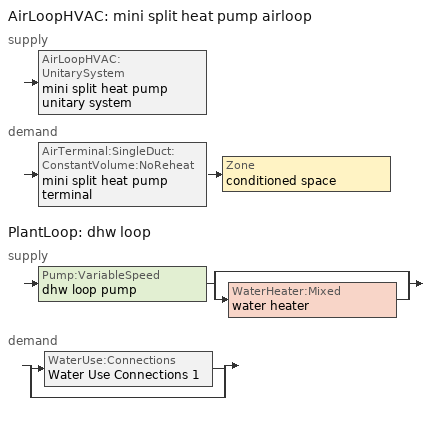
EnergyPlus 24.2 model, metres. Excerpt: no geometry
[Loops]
AirLoopHVAC 'mini split heat pump airloop'
 supply: AirLoopHVAC:UnitarySystem 'mini split heat pump unitary system'
 demand: AirTerminal:SingleDuct:ConstantVolume:NoReheat 'mini split heat pump terminal' > Zone 'conditioned space'
PlantLoop 'dhw loop'
 supply: Pump:VariableSpeed 'dhw loop pump' > split
  | bypass
  | WaterHeater:Mixed 'water heater'
 demand: split
  | WaterUse:Connections 'Water Use Connections 1'
  | bypass
[ZoneControl:Thermostat]
conditioned space Thermostat: Zone or ZoneList=conditioned space; Control Type Schedule=conditioned space Thermostat Schedule; Control 1=conditioned space temperature setpoint; Temperature Difference Between Cutout And Setpoint {deltaC}=0
[ThermostatSetpoint:DualSetpoint]
conditioned space temperature setpoint: Heating Setpoint Temperature Schedule=heating setpoint; Cooling Setpoint Temperature Schedule=cooling setpoint
[AirLoopHVAC:UnitarySystem] Control Type=Load; Controlling Zone or Thermostat Location=conditioned space; Dehumidification Control Type=None; Availability Schedule=Always On Discrete; Fan Placement=BlowThrough; DX Heating Coil Sizing Ratio=1; Use DOAS DX Cooling Coil=No; Minimum Supply Air Temperature {C}=2; Latent Load Control=SensibleOnlyLoadControl; Heating Supply Air Flow Rate Method=SupplyAirFlowRate; No Load Supply Air Flow Rate Method=SupplyAirFlowRate; No Load Supply Air Flow Rate {m3/s}=0; No Load Supply Air Flow Rate Control Set To Low Speed=Yes; Maximum Supply Air Temperature {C}=48.8889; Maximum Outdoor Dry-Bulb Temperature for Supplemental Heater Operation {C}=21; Ancillary On-Cycle Electric Power {W}=0; Ancillary Off-Cycle Electric Power {W}=0
Name | Supply Fan | Supply Air Fan Operating Mode Schedule | Heating Coil | Cooling Supply Air Flow Rate Method | Heating Supply Air Flow Rate {m3/s} | Cooling Coil | Cooling Supply Air Flow Rate {m3/s} | Design Specification Multispeed Object
unit heater unitary system | unit heater supply fan | unit heater auto fan schedule | unit heater htg coil | None | 0.00141584
mini split heat pump unitary system | mini split heat pump supply fan | mini split heat pump auto fan schedule | mini split heat pump htg coil | SupplyAirFlowRate | 0.284584 | mini split heat pump clg coil | 0.284584 | Unitary System Performance Multispeed 1
[Fan:SystemModel] Availability Schedule=Always On Discrete; Speed Control Method=Discrete; Electric Power Minimum Flow Rate Fraction=0.2; Design Pressure Rise {Pa}=500; Motor Efficiency=1; Motor In Air Stream Fraction=1; Design Electric Power Consumption {W}=Autosize; Design Power Sizing Method=PowerPerFlow; Electric Power Per Unit Flow Rate Per Unit Pressure {W/((m3/s)-Pa)}=1.66667; Fan Total Efficiency=0.7; Motor Loss Radiative Fraction=0
Name | Design Maximum Air Flow Rate {m3/s} | Electric Power Per Unit Flow Rate {W/(m3/s)} | Number of Speeds | Speed Flow Fraction 1 | Speed Electric Power Fraction 1 | Speed Flow Fraction 2 | Speed Electric Power Fraction 2 | Speed Flow Fraction 3 | Speed Electric Power Fraction 3 | Speed Flow Fraction 4 | Speed Electric Power Fraction 4
unit heater supply fan | 0.00141584 | 28251.7 | 1 | 1 | 1
mini split heat pump supply fan | 0.350473 | 148.322 | 4 | 0.20706 | 0.00888 | 0.252 | 0.016 | 0.812 | 0.53539 | 1 | 1
[Coil:Heating:Fuel]
unit heater htg coil: Availability Schedule=Always On Discrete; Fuel Type=OtherFuel1; Burner Efficiency=0.3; Nominal Capacity {W}=0.293071; On Cycle Parasitic Electric Load {W}=0; Off Cycle Parasitic Fuel Load {W}=0
[ZoneHVAC:Baseboard:Convective:Electric]
electric baseboard: Availability Schedule=Always On Discrete; Heating Design Capacity {W}=7058.03; Efficiency=1
[AirTerminal:SingleDuct:ConstantVolume:NoReheat]
mini split heat pump terminal: Availability Schedule=Always On Discrete; Maximum Air Flow Rate {m3/s}=0.284584
[Zone equipment]
conditioned space: unit heater unitary system, electric baseboard, mini split heat pump terminal
[AirLoopHVAC]
mini split heat pump airloop: Design Supply Air Flow Rate {m3/s}=0.284584; Design Return Air Flow Fraction of Supply Air Flow=1
[Sizing:System]
mini split heat pump airloop: Type of Load to Size On=Sensible; Design Outdoor Air Flow Rate {m3/s}=Autosize; Central Heating Maximum System Air Flow Ratio=0.3; Preheat Design Temperature {C}=7; Preheat Design Humidity Ratio {kgWater/kgDryAir}=0.008; Precool Design Temperature {C}=12.8; Precool Design Humidity Ratio {kgWater/kgDryAir}=0.008; Central Cooling Design Supply Air Temperature {C}=12.8; Central Heating Design Supply Air Temperature {C}=16.7; Type of Zone Sum to Use=NonCoincident; 100% Outdoor Air in Cooling=Yes; 100% Outdoor Air in Heating=Yes; Central Cooling Design Supply Air Humidity Ratio {kgWater/kgDryAir}=0.0085; Central Heating Design Supply Air Humidity Ratio {kgWater/kgDryAir}=0.008; Cooling Supply Air Flow Rate Method=DesignDay; Cooling Supply Air Flow Rate {m3/s}=0; Cooling Supply Air Flow Rate Per Floor Area {m3/s-m2}=0.00996765; Cooling Fraction of Autosized Cooling Supply Air Flow Rate=1; Cooling Supply Air Flow Rate Per Unit Cooling Capacity {m3/s-W}=3.94755e-05; Heating Supply Air Flow Rate Method=DesignDay; Heating Supply Air Flow Rate {m3/s}=0; Heating Supply Air Flow Rate Per Floor Area {m3/s-m2}=0.00996765; Heating Fraction of Autosized Heating Supply Air Flow Rate=1; Heating Fraction of Autosized Cooling Supply Air Flow Rate=1; Heating Supply Air Flow Rate Per Unit Heating Capacity {m3/s-W}=3.15882e-05; System Outdoor Air Method=ZoneSum; Zone Maximum Outdoor Air Fraction=1; Cooling Design Capacity Method=CoolingDesignCapacity; Cooling Design Capacity {W}=Autosize; Cooling Design Capacity Per Floor Area {W/m2}=234.7; Fraction of Autosized Cooling Design Capacity=1; Heating Design Capacity Method=HeatingDesignCapacity; Heating Design Capacity {W}=Autosize; Heating Design Capacity Per Floor Area {W/m2}=157; Fraction of Autosized Heating Design Capacity=1; Central Cooling Capacity Control Method=OnOff; Occupant Diversity=Autosize
[AvailabilityManager:Scheduled]
mini split heat pump airloop Availability Manager: Schedule=Always On Discrete
[Coil:Heating:DX:MultiSpeed]
mini split heat pump htg coil: Availability Schedule=Always On Discrete; Minimum Outdoor Dry-Bulb Temperature for Compressor Operation {C}=-28.8889; Crankcase Heater Capacity {W}=50; Maximum Outdoor Dry-Bulb Temperature for Crankcase Heater Operation {C}=10; Defrost Energy Input Ratio Function of Temperature Curve=Defrosteir; Maximum Outdoor Dry-Bulb Temperature for Defrost Operation {C}=4.44444; Defrost Strategy=ReverseCycle; Defrost Control=Timed; Defrost Time Period Fraction=0.058333; Resistive Defrost Heater Capacity {W}=AutoSize; Apply Part Load Fraction to Speeds Greater than 1=No; Fuel Type=Electricity; Region number for Calculating HSPF=4; Number of Speeds=2; Speed Gross Rated Heating Capacity 1 {W}=1644; Speed Gross Rated Heating COP 1 {W/W}=4.13916; Speed Rated Air Flow Rate 1 {m3/s}=0.0882919; Speed Rated Supply Air Fan Power Per Volume Flow Rate 2017 1 {W/(m3/s)}=773.3; Speed Rated Supply Air Fan Power Per Volume Flow Rate 2023 1 {W/(m3/s)}=934.4; Speed Heating Capacity Function of Temperature Curve Name 1=Heat-CAP-fT1; Speed Heating Capacity Function of Flow Fraction Curve Name 1=Heat-CAP-fFF1; Speed Energy Input Ratio Function of Temperature Curve Name 1=Heat-EIR-fT1; Speed Energy Input Ratio Function of Flow Fraction Curve Name 1=Heat-EIR-fFF1; Speed Part Load Fraction Correlation Curve Name 1=Heat-PLF-fPLR1; Speed Rated Waste Heat Fraction of Power Input 1=0.2; Speed Waste Heat Function of Temperature Curve Name 1=ConstantBiquadratic 1; Speed Gross Rated Heating Capacity 2 {W}=6475.14; Speed Gross Rated Heating COP 2 {W/W}=2.83907; Speed Rated Air Flow Rate 2 {m3/s}=0.350364; Speed Rated Supply Air Fan Power Per Volume Flow Rate 2017 2 {W/(m3/s)}=773.3; Speed Rated Supply Air Fan Power Per Volume Flow Rate 2023 2 {W/(m3/s)}=934.4; Speed Heating Capacity Function of Temperature Curve Name 2=Heat-CAP-fT2; Speed Heating Capacity Function of Flow Fraction Curve Name 2=Heat-CAP-fFF2; Speed Energy Input Ratio Function of Temperature Curve Name 2=Heat-EIR-fT2; Speed Energy Input Ratio Function of Flow Fraction Curve Name 2=Heat-EIR-fFF2; Speed Part Load Fraction Correlation Curve Name 2=Heat-PLF-fPLR2; Speed Rated Waste Heat Fraction of Power Input 2=0.2; Speed Waste Heat Function of Temperature Curve Name 2=ConstantBiquadratic 1
[Coil:Cooling:DX:MultiSpeed]
mini split heat pump clg coil: Availability Schedule=Always On Discrete; Condenser Type=AirCooled; Minimum Outdoor Dry-Bulb Temperature for Compressor Operation {C}=-25; Apply Part Load Fraction to Speeds Greater than 1=No; Apply Latent Degradation to Speeds Greater than 1=No; Crankcase Heater Capacity {W}=50; Maximum Outdoor Dry-Bulb Temperature for Crankcase Heater Operation {C}=10; Basin Heater Capacity {W/K}=0; Basin Heater Setpoint Temperature {C}=2; Fuel Type=Electricity; Number of Speeds=2; Speed Gross Rated Total Cooling Capacity 1 {W}=1351.96; Speed Gross Rated Sensible Heat Ratio 1=0.806404; Speed Gross Rated Cooling COP 1 {W/W}=3.60947; Speed Rated Air Flow Rate 1 {m3/s}=0.0725462; Speed Rated Evaporator Fan Power Per Volume Flow Rate 2017 1 {W/(m3/s)}=773.3; Speed Rated Evaporator Fan Power Per Volume Flow Rate 2023 1 {W/(m3/s)}=934.4; Speed Total Cooling Capacity Function of Temperature Curve Name 1=Cool-CAP-fT1; Speed Total Cooling Capacity Function of Flow Fraction Curve Name 1=Cool-CAP-fFF1; Speed Energy Input Ratio Function of Temperature Curve Name 1=Cool-EIR-fT1; Speed Energy Input Ratio Function of Flow Fraction Curve Name 1=Cool-EIR-fFF1; Speed Part Load Fraction Correlation Curve Name 1=Cool-PLF-fPLR1; Speed Nominal Time for Condensate Removal to Begin 1 {s}=1000; Speed Ratio of Initial Moisture Evaporation Rate and Steady State Latent Capacity 1=1.5; Speed Maximum Cycling Rate 1 {cycles/hr}=3; Speed Latent Capacity Time Constant 1 {s}=45; Speed Rated Waste Heat Fraction of Power Input 1=0.2; Speed Waste Heat Function of Temperature Curve Name 1=ConstantBiquadratic; Speed Evaporative Condenser Effectiveness 1=0.9; Speed Evaporative Condenser Air Flow Rate 1 {m3/s}=AutoSize; Speed Rated Evaporative Condenser Pump Power Consumption 1 {W}=AutoSize; Speed Gross Rated Total Cooling Capacity 2 {W}=5327.81; Speed Gross Rated Sensible Heat Ratio 2=0.759942; Speed Gross Rated Cooling COP 2 {W/W}=2.78765; Speed Rated Air Flow Rate 2 {m3/s}=0.284495; Speed Rated Evaporator Fan Power Per Volume Flow Rate 2017 2 {W/(m3/s)}=773.3; Speed Rated Evaporator Fan Power Per Volume Flow Rate 2023 2 {W/(m3/s)}=934.4; Speed Total Cooling Capacity Function of Temperature Curve Name 2=Cool-CAP-fT2; Speed Total Cooling Capacity Function of Flow Fraction Curve Name 2=Cool-CAP-fFF2; Speed Energy Input Ratio Function of Temperature Curve Name 2=Cool-EIR-fT2; Speed Energy Input Ratio Function of Flow Fraction Curve Name 2=Cool-EIR-fFF2; Speed Part Load Fraction Correlation Curve Name 2=Cool-PLF-fPLR2; Speed Nominal Time for Condensate Removal to Begin 2 {s}=1000; Speed Ratio of Initial Moisture Evaporation Rate and Steady State Latent Capacity 2=1.5; Speed Maximum Cycling Rate 2 {cycles/hr}=3; Speed Latent Capacity Time Constant 2 {s}=45; Speed Rated Waste Heat Fraction of Power Input 2=0.2; Speed Waste Heat Function of Temperature Curve Name 2=ConstantBiquadratic; Speed Evaporative Condenser Effectiveness 2=0.9; Speed Evaporative Condenser Air Flow Rate 2 {m3/s}=AutoSize; Speed Rated Evaporative Condenser Pump Power Consumption 2 {W}=AutoSize
[UnitarySystemPerformance:Multispeed]
Unitary System Performance Multispeed 1: Number of Speeds for Heating=2; Number of Speeds for Cooling=2; Single Mode Operation=No; No Load Supply Air Flow Rate Ratio=1; Heating Speed Supply Air Flow Ratio 1=0.310345; Cooling Speed Supply Air Flow Ratio 1=0.255; Heating Speed Supply Air Flow Ratio 2=1.23153; Cooling Speed Supply Air Flow Ratio 2=1
[PlantLoop]
dhw loop: Fluid Type=Water; Plant Equipment Operation Scheme=dhw loop Operation Schemes; Maximum Loop Temperature {C}=100; Minimum Loop Temperature {C}=0; Maximum Loop Flow Rate {m3/s}=0.01; Minimum Loop Flow Rate {m3/s}=0; Plant Loop Volume {m3}=0.003; Load Distribution Scheme=Optimal; Plant Loop Demand Calculation Scheme=SingleSetpoint; Common Pipe Simulation=None
[Sizing:Plant]
dhw loop: Loop Type=Heating; Design Loop Exit Temperature {C}=56; Loop Design Temperature Difference {deltaC}=5.55556; Sizing Option=NonCoincident; Zone Timesteps in Averaging Window=1; Coincident Sizing Factor Mode=None
[Pump:VariableSpeed]
dhw loop pump: Design Maximum Flow Rate {m3/s}=0.01; Design Pump Head {Pa}=1; Design Power Consumption {W}=0; Motor Efficiency=0.85; Fraction of Motor Inefficiencies to Fluid Stream=0; Coefficient 1 of the Part Load Performance Curve=0; Coefficient 2 of the Part Load Performance Curve=1; Coefficient 3 of the Part Load Performance Curve=0; Coefficient 4 of the Part Load Performance Curve=0; Design Minimum Flow Rate {m3/s}=0; Pump Control Type=Intermittent; Skin Loss Radiative Fraction=0.5; Design Power Sizing Method=PowerPerFlowPerPressure; Design Electric Power per Unit Flow Rate {W/(m3/s)}=348701.1; Design Shaft Power per Unit Flow Rate per Unit Head {W/((m3/s)-Pa)}=1.28205; Design Minimum Flow Rate Fraction=0
[WaterHeater:Mixed]
water heater: Tank Volume {m3}=0.102206; Setpoint Temperature Schedule=water heater setpoint; Deadband Temperature Difference {deltaC}=2; Maximum Temperature Limit {C}=99; Heater Control Type=Cycle; Heater Maximum Capacity {W}=5500.06; Heater Minimum Capacity {W}=0; Heater Ignition Minimum Flow Rate {m3/s}=0; Heater Ignition Delay {s}=0; Heater Fuel Type=Electricity; Heater Thermal Efficiency=1; Off Cycle Parasitic Fuel Consumption Rate {W}=0; Off Cycle Parasitic Fuel Type=Electricity; Off Cycle Parasitic Heat Fraction to Tank=0; On Cycle Parasitic Fuel Consumption Rate {W}=0; On Cycle Parasitic Fuel Type=Electricity; On Cycle Parasitic Heat Fraction to Tank=0; Ambient Temperature Indicator=Zone; Ambient Temperature Zone=conditioned space; Off Cycle Loss Coefficient to Ambient Temperature {W/K}=2.93714; Off Cycle Loss Fraction to Zone=1; On Cycle Loss Coefficient to Ambient Temperature {W/K}=2.93714; On Cycle Loss Fraction to Zone=1; Use Side Effectiveness=1; Source Side Effectiveness=1; Use Side Design Flow Rate {m3/s}=Autosize; Source Side Design Flow Rate {m3/s}=Autosize; Indirect Water Heating Recovery Time {hr}=1.5; Source Side Flow Control Mode=IndirectHeatPrimarySetpoint
[WaterHeater:Sizing]
water heater: Design Mode=PeakDraw; Time Storage Can Meet Peak Draw {hr}=0.538503; Time for Tank Recovery {hr}=0; Nominal Tank Volume for Autosizing Plant Connections {m3}=1
[SetpointManager:Scheduled]
Setpoint Manager Scheduled 1: Control Variable=Temperature; Schedule=dhw temp
[WaterUse:Connections]
Water Use Connections 1: Drain Water Heat Exchanger Type=None; Drain Water Heat Exchanger Destination=Plant; Water Use Equipment Name 1=dhw fixtures; Water Use Equipment Name 2=dhw distribution waste; Water Use Equipment Name 3=clothes washer; Water Use Equipment Name 4=dishwasher
[WaterUse:Equipment]
Name | Peak Flow Rate {m3/s} | Flow Rate Fraction Schedule | Target Temperature Schedule
dhw fixtures | 4.46098e-06 | dhw fixtures schedule | mixed water temperature schedule
dhw distribution waste | 1.35238e-06 | dhw fixtures schedule | mixed water temperature schedule
clothes washer | 9.69919e-07 | clothes washer schedule
dishwasher | 2.90872e-07 | dishwasher schedule
[PlantEquipmentOperationSchemes]
dhw loop Operation Schemes: Control Scheme Object Type 1=PlantEquipmentOperation:HeatingLoad; Control Scheme Name 1=dhw loop Heating Operation Scheme; Control Scheme Schedule Name 1=Always On Discrete
[PlantEquipmentOperation:HeatingLoad]
dhw loop Heating Operation Scheme: Load Range Lower Limit 1 {W}=0; Load Range Upper Limit 1 {W}=1000000000; Range Equipment List Name 1=dhw loop Heating Equipment List
[PlantEquipmentList]
dhw loop Heating Equipment List: WaterHeater:Mixed, water heater
[EnergyManagementSystem:GlobalVariable]
infil_program_Qfan
infil_program_Qinf
mini_split_heat_pump_airloop_Fan_RTF
natural_vent_program_Qnv
natural_vent_program_Qwhf
[EnergyManagementSystem:InternalVariable]
mini_split_heat_pump_airloop_max_sup_fan_mfr: Internal Data Index Key=mini split heat pump supply fan; Internal Data Type=Fan Maximum Mass Flow Rate
[EnergyManagementSystem:Sensor]
Name | Output:Variable or Output:Meter Index Key | Output:Variable or Output:Meter
airflow_gain | infil flow | Infiltration Sensible Heat Gain Energy
airflow_gain_1 | natural vent flow | Infiltration Sensible Heat Gain Energy
airflow_gain_2 | whole house fan flow | Infiltration Sensible Heat Gain Energy
airflow_loss | infil flow | Infiltration Sensible Heat Loss Energy
airflow_loss_1 | natural vent flow | Infiltration Sensible Heat Loss Energy
airflow_loss_2 | whole house fan flow | Infiltration Sensible Heat Loss Energy
clg_load_cond |  | Cooling:EnergyTransfer:Zone:CONDITIONED SPACE
clg_sp_s; clg_sp_s_1 | cooling setpoint | Schedule Value
clothes_dryer_exhaust_0_sch_s | clothes dryer exhaust 0 schedule | Schedule Value
conditioned_space_clg_unmet_s | conditioned space | Zone Cooling Setpoint Not Met Time
conditioned_space_htg_unmet_s | conditioned space | Zone Heating Setpoint Not Met Time
cool_season | cooling season schedule | Schedule Value
dhw_loss | water heater | Water Heater Heat Loss Energy
dhw_rtf | water heater | Water Heater Runtime Fraction
fridge_tin_s; tin_s; tin_s_1 | conditioned space | Zone Mean Air Temperature
htg_load_cond |  | Heating:EnergyTransfer:Zone:CONDITIONED SPACE
htg_sp_s; htg_sp_s_1 | heating setpoint | Schedule Value
ig_ee_conv | clothes dryer | Electric Equipment Convective Heating Energy
ig_ee_conv_1 | clothes washer | Electric Equipment Convective Heating Energy
ig_ee_conv_2 | cooking range | Electric Equipment Convective Heating Energy
ig_ee_conv_3 | dishwasher | Electric Equipment Convective Heating Energy
ig_ee_conv_4 | fridge | Electric Equipment Convective Heating Energy
ig_ee_conv_5 | misc plug loads | Electric Equipment Convective Heating Energy
ig_ee_conv_6 | whole house fan | Electric Equipment Convective Heating Energy
ig_ee_rad | clothes dryer | Electric Equipment Radiant Heating Energy
ig_ee_rad_1 | clothes washer | Electric Equipment Radiant Heating Energy
ig_ee_rad_2 | cooking range | Electric Equipment Radiant Heating Energy
ig_ee_rad_3 | dishwasher | Electric Equipment Radiant Heating Energy
ig_ee_rad_4 | fridge | Electric Equipment Radiant Heating Energy
ig_ee_rad_5 | misc plug loads | Electric Equipment Radiant Heating Energy
ig_ee_rad_6 | whole house fan | Electric Equipment Radiant Heating Energy
ig_lgt_conv | interior lighting | Lights Convective Heating Energy
ig_lgt_rad | interior lighting | Lights Radiant Heating Energy
ig_lgt_vis | interior lighting | Lights Visible Radiation Heating Energy
ig_oe_conv | clothes dryer 1 | Other Equipment Convective Heating Energy
ig_oe_conv_1 | cooking range 1 | Other Equipment Convective Heating Energy
ig_oe_conv_2 | general water use latent | Other Equipment Convective Heating Energy
ig_oe_conv_3 | general water use sensible | Other Equipment Convective Heating Energy
ig_oe_conv_4 | water heater energy adjustment1 | Other Equipment Convective Heating Energy
ig_oe_rad | clothes dryer 1 | Other Equipment Radiant Heating Energy
ig_oe_rad_1 | cooking range 1 | Other Equipment Radiant Heating Energy
ig_oe_rad_2 | general water use latent | Other Equipment Radiant Heating Energy
ig_oe_rad_3 | general water use sensible | Other Equipment Radiant Heating Energy
ig_oe_rad_4 | water heater energy adjustment1 | Other Equipment Radiant Heating Energy
ig_ppl_conv | occupants | People Convective Heating Energy
ig_ppl_rad | occupants | People Radiant Heating Energy
im_conv | furniture mass conditioned space 1 | Surface Inside Face Convection Heat Gain Energy
im_conv_1 | partition wall mass | Surface Inside Face Convection Heat Gain Energy
im_ig | furniture mass conditioned space 1 | Surface Inside Face Internal Gains Radiation Heat Gain Energy
im_ig_1 | partition wall mass | Surface Inside Face Internal Gains Radiation Heat Gain Energy
im_lgt | furniture mass conditioned space 1 | Surface Inside Face Lights Radiation Heat Gain Energy
im_lgt_1 | partition wall mass | Surface Inside Face Lights Radiation Heat Gain Energy
im_sol | furniture mass conditioned space 1 | Surface Inside Face Solar Radiation Heat Gain Energy
im_sol_1 | partition wall mass | Surface Inside Face Solar Radiation Heat Gain Energy
im_surf | furniture mass conditioned space 1 | Surface Inside Face Net Surface Thermal Radiation Heat Gain Energy
im_surf_1 | partition wall mass | Surface Inside Face Net Surface Thermal Radiation Heat Gain Energy
mech_vent_bath_fan_0_sch_s | mech vent bath fan 0 schedule | Schedule Value
mini_split_heat_pump_airloop_Fan_RTF_s | mini split heat pump supply fan | Fan Runtime Fraction Speed 1
mini_split_heat_pump_airloop_Fan_RTF_s_1 | mini split heat pump supply fan | Fan Runtime Fraction Speed 2
mini_split_heat_pump_airloop_Fan_RTF_s_2 | mini split heat pump supply fan | Fan Runtime Fraction Speed 3
mini_split_heat_pump_airloop_Fan_RTF_s_3 | mini split heat pump supply fan | Fan Runtime Fraction Speed 4
mini_split_heat_pump_clg_coil_s | mini split heat pump clg coil | Cooling Coil Total Cooling Energy
mini_split_heat_pump_htg_coil_s | mini split heat pump htg coil | Heating Coil Heating Energy
mini_split_heat_pump_supply_fan_s | mini split heat pump supply fan | Fan Electricity Energy
mv_conv | mech vent bath fan 0 | Electric Equipment Convective Heating Energy
mv_conv_1 | mech vent house fan | Electric Equipment Convective Heating Energy
mv_conv_2 | mech vent house fan cfis | Electric Equipment Convective Heating Energy
mv_conv_3 | mech vent house fan latent load | Other Equipment Convective Heating Energy
mv_conv_4 | mech vent house fan sensible load | Other Equipment Convective Heating Energy
mv_rad | mech vent bath fan 0 | Electric Equipment Radiant Heating Energy
mv_rad_1 | mech vent house fan | Electric Equipment Radiant Heating Energy
mv_rad_2 | mech vent house fan cfis | Electric Equipment Radiant Heating Energy
mv_rad_3 | mech vent house fan latent load | Other Equipment Radiant Heating Energy
mv_rad_4 | mech vent house fan sensible load | Other Equipment Radiant Heating Energy
natural_vent_s | natural vent schedule | Schedule Value
out_pb_s |  | Site Outdoor Air Barometric Pressure
out_wt_s |  | Site Outdoor Air Humidity Ratio
site_vw_s |  | Site Wind Speed
ss_back_out | Window1 | Surface Window Shortwave from Zone Back Out Window Heat Transfer Rate
ss_back_out_1 | Window11 | Surface Window Shortwave from Zone Back Out Window Heat Transfer Rate
ss_back_out_2 | Window13 | Surface Window Shortwave from Zone Back Out Window Heat Transfer Rate
ss_back_out_3 | Window2 | Surface Window Shortwave from Zone Back Out Window Heat Transfer Rate
ss_back_out_4 | Window3 | Surface Window Shortwave from Zone Back Out Window Heat Transfer Rate
ss_back_out_5 | Window4 | Surface Window Shortwave from Zone Back Out Window Heat Transfer Rate
ss_back_out_6 | Window5 | Surface Window Shortwave from Zone Back Out Window Heat Transfer Rate
ss_back_out_7 | Window6 | Surface Window Shortwave from Zone Back Out Window Heat Transfer Rate
ss_back_out_8 | Window9 | Surface Window Shortwave from Zone Back Out Window Heat Transfer Rate
ss_conv | Door1 | Surface Inside Face Convection Heat Gain Energy
ss_conv_1 | Door3 | Surface Inside Face Convection Heat Gain Energy
ss_conv_10 | Window9 | Surface Inside Face Convection Heat Gain Energy
ss_conv_2 | Window1 | Surface Inside Face Convection Heat Gain Energy
ss_conv_3 | Window11 | Surface Inside Face Convection Heat Gain Energy
ss_conv_4 | Window13 | Surface Inside Face Convection Heat Gain Energy
ss_conv_5 | Window2 | Surface Inside Face Convection Heat Gain Energy
ss_conv_6 | Window3 | Surface Inside Face Convection Heat Gain Energy
ss_conv_7 | Window4 | Surface Inside Face Convection Heat Gain Energy
ss_conv_8 | Window5 | Surface Inside Face Convection Heat Gain Energy
ss_conv_9 | Window6 | Surface Inside Face Convection Heat Gain Energy
ss_ig | Door1 | Surface Inside Face Internal Gains Radiation Heat Gain Energy
ss_ig_1 | Door3 | Surface Inside Face Internal Gains Radiation Heat Gain Energy
ss_ig_10 | Window9 | Surface Inside Face Internal Gains Radiation Heat Gain Energy
ss_ig_2 | Window1 | Surface Inside Face Internal Gains Radiation Heat Gain Energy
ss_ig_3 | Window11 | Surface Inside Face Internal Gains Radiation Heat Gain Energy
ss_ig_4 | Window13 | Surface Inside Face Internal Gains Radiation Heat Gain Energy
ss_ig_5 | Window2 | Surface Inside Face Internal Gains Radiation Heat Gain Energy
ss_ig_6 | Window3 | Surface Inside Face Internal Gains Radiation Heat Gain Energy
ss_ig_7 | Window4 | Surface Inside Face Internal Gains Radiation Heat Gain Energy
ss_ig_8 | Window5 | Surface Inside Face Internal Gains Radiation Heat Gain Energy
ss_ig_9 | Window6 | Surface Inside Face Internal Gains Radiation Heat Gain Energy
ss_lgt | Door1 | Surface Inside Face Lights Radiation Heat Gain Energy
ss_lgt_1 | Door3 | Surface Inside Face Lights Radiation Heat Gain Energy
ss_sol | Door1 | Surface Inside Face Solar Radiation Heat Gain Energy
ss_sol_1 | Door3 | Surface Inside Face Solar Radiation Heat Gain Energy
ss_surf | Door1 | Surface Inside Face Net Surface Thermal Radiation Heat Gain Energy
ss_surf_1 | Door3 | Surface Inside Face Net Surface Thermal Radiation Heat Gain Energy
ss_surf_10 | Window9 | Surface Inside Face Net Surface Thermal Radiation Heat Gain Energy
ss_surf_2 | Window1 | Surface Inside Face Net Surface Thermal Radiation Heat Gain Energy
ss_surf_3 | Window11 | Surface Inside Face Net Surface Thermal Radiation Heat Gain Energy
ss_surf_4 | Window13 | Surface Inside Face Net Surface Thermal Radiation Heat Gain Energy
ss_surf_5 | Window2 | Surface Inside Face Net Surface Thermal Radiation Heat Gain Energy
ss_surf_6 | Window3 | Surface Inside Face Net Surface Thermal Radiation Heat Gain Energy
ss_surf_7 | Window4 | Surface Inside Face Net Surface Thermal Radiation Heat Gain Energy
ss_surf_8 | Window5 | Surface Inside Face Net Surface Thermal Radiation Heat Gain Energy
ss_surf_9 | Window6 | Surface Inside Face Net Surface Thermal Radiation Heat Gain Energy
ss_trans_in | Window1 | Surface Window Transmitted Solar Radiation Rate
ss_trans_in_1 | Window11 | Surface Window Transmitted Solar Radiation Rate
ss_trans_in_2 | Window13 | Surface Window Transmitted Solar Radiation Rate
ss_trans_in_3 | Window2 | Surface Window Transmitted Solar Radiation Rate
ss_trans_in_4 | Window3 | Surface Window Transmitted Solar Radiation Rate
ss_trans_in_5 | Window4 | Surface Window Transmitted Solar Radiation Rate
ss_trans_in_6 | Window5 | Surface Window Transmitted Solar Radiation Rate
ss_trans_in_7 | Window6 | Surface Window Transmitted Solar Radiation Rate
ss_trans_in_8 | Window9 | Surface Window Transmitted Solar Radiation Rate
ss_trans_out | Window1 | Surface Inside Face Initial Transmitted Diffuse Transmitted Out Window Solar Radiation Rate
ss_trans_out_1 | Window11 | Surface Inside Face Initial Transmitted Diffuse Transmitted Out Window Solar Radiation Rate
ss_trans_out_2 | Window13 | Surface Inside Face Initial Transmitted Diffuse Transmitted Out Window Solar Radiation Rate
ss_trans_out_3 | Window2 | Surface Inside Face Initial Transmitted Diffuse Transmitted Out Window Solar Radiation Rate
ss_trans_out_4 | Window3 | Surface Inside Face Initial Transmitted Diffuse Transmitted Out Window Solar Radiation Rate
ss_trans_out_5 | Window4 | Surface Inside Face Initial Transmitted Diffuse Transmitted Out Window Solar Radiation Rate
ss_trans_out_6 | Window5 | Surface Inside Face Initial Transmitted Diffuse Transmitted Out Window Solar Radiation Rate
ss_trans_out_7 | Window6 | Surface Inside Face Initial Transmitted Diffuse Transmitted Out Window Solar Radiation Rate
ss_trans_out_8 | Window9 | Surface Inside Face Initial Transmitted Diffuse Transmitted Out Window Solar Radiation Rate
s_conv | Floor1 | Surface Inside Face Convection Heat Gain Energy
s_conv_1 | FoundationWall1 | Surface Inside Face Convection Heat Gain Energy
s_conv_10 | Wall1:225 | Surface Inside Face Convection Heat Gain Energy
s_conv_11 | Wall1:315 | Surface Inside Face Convection Heat Gain Energy
s_conv_12 | Wall1:45 | Surface Inside Face Convection Heat Gain Energy
s_conv_2 | inferred conditioned ceiling | Surface Inside Face Convection Heat Gain Energy
s_conv_3 | inferred conditioned floor | Surface Inside Face Convection Heat Gain Energy
s_conv_4 | RimJoist1:135 | Surface Inside Face Convection Heat Gain Energy
s_conv_5 | RimJoist1:225 | Surface Inside Face Convection Heat Gain Energy
s_conv_6 | RimJoist1:315 | Surface Inside Face Convection Heat Gain Energy
s_conv_7 | RimJoist1:45 | Surface Inside Face Convection Heat Gain Energy
s_conv_8 | Slab1 | Surface Inside Face Convection Heat Gain Energy
s_conv_9 | Wall1:135 | Surface Inside Face Convection Heat Gain Energy
s_ig | Floor1 | Surface Inside Face Internal Gains Radiation Heat Gain Energy
s_ig_1 | FoundationWall1 | Surface Inside Face Internal Gains Radiation Heat Gain Energy
s_ig_10 | Wall1:225 | Surface Inside Face Internal Gains Radiation Heat Gain Energy
s_ig_11 | Wall1:315 | Surface Inside Face Internal Gains Radiation Heat Gain Energy
s_ig_12 | Wall1:45 | Surface Inside Face Internal Gains Radiation Heat Gain Energy
s_ig_2 | inferred conditioned ceiling | Surface Inside Face Internal Gains Radiation Heat Gain Energy
s_ig_3 | inferred conditioned floor | Surface Inside Face Internal Gains Radiation Heat Gain Energy
s_ig_4 | RimJoist1:135 | Surface Inside Face Internal Gains Radiation Heat Gain Energy
s_ig_5 | RimJoist1:225 | Surface Inside Face Internal Gains Radiation Heat Gain Energy
s_ig_6 | RimJoist1:315 | Surface Inside Face Internal Gains Radiation Heat Gain Energy
s_ig_7 | RimJoist1:45 | Surface Inside Face Internal Gains Radiation Heat Gain Energy
s_ig_8 | Slab1 | Surface Inside Face Internal Gains Radiation Heat Gain Energy
s_ig_9 | Wall1:135 | Surface Inside Face Internal Gains Radiation Heat Gain Energy
s_lgt | Floor1 | Surface Inside Face Lights Radiation Heat Gain Energy
s_lgt_1 | FoundationWall1 | Surface Inside Face Lights Radiation Heat Gain Energy
s_lgt_10 | Wall1:225 | Surface Inside Face Lights Radiation Heat Gain Energy
s_lgt_11 | Wall1:315 | Surface Inside Face Lights Radiation Heat Gain Energy
s_lgt_12 | Wall1:45 | Surface Inside Face Lights Radiation Heat Gain Energy
s_lgt_2 | inferred conditioned ceiling | Surface Inside Face Lights Radiation Heat Gain Energy
s_lgt_3 | inferred conditioned floor | Surface Inside Face Lights Radiation Heat Gain Energy
s_lgt_4 | RimJoist1:135 | Surface Inside Face Lights Radiation Heat Gain Energy
s_lgt_5 | RimJoist1:225 | Surface Inside Face Lights Radiation Heat Gain Energy
s_lgt_6 | RimJoist1:315 | Surface Inside Face Lights Radiation Heat Gain Energy
s_lgt_7 | RimJoist1:45 | Surface Inside Face Lights Radiation Heat Gain Energy
s_lgt_8 | Slab1 | Surface Inside Face Lights Radiation Heat Gain Energy
s_lgt_9 | Wall1:135 | Surface Inside Face Lights Radiation Heat Gain Energy
s_sol | Floor1 | Surface Inside Face Solar Radiation Heat Gain Energy
s_sol_1 | FoundationWall1 | Surface Inside Face Solar Radiation Heat Gain Energy
s_sol_10 | Wall1:225 | Surface Inside Face Solar Radiation Heat Gain Energy
s_sol_11 | Wall1:315 | Surface Inside Face Solar Radiation Heat Gain Energy
s_sol_12 | Wall1:45 | Surface Inside Face Solar Radiation Heat Gain Energy
s_sol_2 | inferred conditioned ceiling | Surface Inside Face Solar Radiation Heat Gain Energy
s_sol_3 | inferred conditioned floor | Surface Inside Face Solar Radiation Heat Gain Energy
s_sol_4 | RimJoist1:135 | Surface Inside Face Solar Radiation Heat Gain Energy
s_sol_5 | RimJoist1:225 | Surface Inside Face Solar Radiation Heat Gain Energy
s_sol_6 | RimJoist1:315 | Surface Inside Face Solar Radiation Heat Gain Energy
s_sol_7 | RimJoist1:45 | Surface Inside Face Solar Radiation Heat Gain Energy
s_sol_8 | Slab1 | Surface Inside Face Solar Radiation Heat Gain Energy
s_sol_9 | Wall1:135 | Surface Inside Face Solar Radiation Heat Gain Energy
s_surf | Floor1 | Surface Inside Face Net Surface Thermal Radiation Heat Gain Energy
s_surf_1 | FoundationWall1 | Surface Inside Face Net Surface Thermal Radiation Heat Gain Energy
s_surf_10 | Wall1:225 | Surface Inside Face Net Surface Thermal Radiation Heat Gain Energy
s_surf_11 | Wall1:315 | Surface Inside Face Net Surface Thermal Radiation Heat Gain Energy
s_surf_12 | Wall1:45 | Surface Inside Face Net Surface Thermal Radiation Heat Gain Energy
s_surf_2 | inferred conditioned ceiling | Surface Inside Face Net Surface Thermal Radiation Heat Gain Energy
s_surf_3 | inferred conditioned floor | Surface Inside Face Net Surface Thermal Radiation Heat Gain Energy
s_surf_4 | RimJoist1:135 | Surface Inside Face Net Surface Thermal Radiation Heat Gain Energy
s_surf_5 | RimJoist1:225 | Surface Inside Face Net Surface Thermal Radiation Heat Gain Energy
s_surf_6 | RimJoist1:315 | Surface Inside Face Net Surface Thermal Radiation Heat Gain Energy
s_surf_7 | RimJoist1:45 | Surface Inside Face Net Surface Thermal Radiation Heat Gain Energy
s_surf_8 | Slab1 | Surface Inside Face Net Surface Thermal Radiation Heat Gain Energy
s_surf_9 | Wall1:135 | Surface Inside Face Net Surface Thermal Radiation Heat Gain Energy
tout_db; tout_db_1 | Environment | Site Outdoor Air Drybulb Temperature
tout_s | conditioned space | Zone Outdoor Air Drybulb Temperature
unit_heater_htg_coil_s | unit heater htg coil | Heating Coil Heating Energy
unit_heater_supply_fan_s | unit heater supply fan | Fan Electricity Energy
water_heater_energy | water heater | Water Heater Electricity Rate
water_heater_off_cycle_parasitic | water heater | Water Heater Off Cycle Parasitic Electricity Rate
water_heater_on_cycle_parasitic | water heater | Water Heater On Cycle Parasitic Electricity Rate
win_s | conditioned space | Zone Air Humidity Ratio
[EnergyManagementSystem:Actuator]
Name | Actuated Component Unique | Actuated Component Type | Actuated Component Control Type
fridge_schedule_act | fridge schedule | Schedule:Constant | Schedule Value
infil_flow_act | infil flow | Zone Infiltration | Air Exchange Flow Rate
mech_vent_house_fan_cfis_act | mech vent house fan cfis | ElectricEquipment | Electricity Rate
mech_vent_house_fan_latent_load_act | mech vent house fan latent load | OtherEquipment | Power Level
mech_vent_house_fan_sensible_load_act | mech vent house fan sensible load | OtherEquipment | Power Level
mini_split_heat_pump_supply_fan_pressure_rise_act | mini split heat pump supply fan | Fan | Fan Pressure Rise
mini_split_heat_pump_supply_fan_total_efficiency_act | mini split heat pump supply fan | Fan | Fan Total Efficiency
natural_vent_flow_act | natural vent flow | Zone Infiltration | Air Exchange Flow Rate
Sequential_Fraction_Schedule_2_act | Sequential Fraction Schedule 2 | Schedule:Constant | Schedule Value
water_heater_ec_adj_act | water heater energy adjustment1 | OtherEquipment | Power Level
whole_house_fan_act | whole house fan | ElectricEquipment | Electricity Rate
whole_house_fan_flow_act | whole house fan flow | Zone Infiltration | Air Exchange Flow Rate
whole_house_fan_mix_act | whole house fan mix | ZoneMixing | Air Exchange Flow Rate
[EnergyManagementSystem:Program]
component_loads_program: Set loads_htg_walls = 0; Set loads_htg_rim_joists = 0; Set loads_htg_foundation_walls = 0; Set loads_htg_floors = 0; Set loads_htg_slabs = 0; Set loads_htg_ceilings = 0; Set loads_htg_roofs = 0; Set loads_htg_windows_conduction = 0; Set loads_htg_windows_solar = 0; Set loads_htg_doors = 0; Set loads_htg_skylights_conduction = 0; Set loads_htg_skylights_solar = 0; Set loads_htg_internal_mass = 0; Set loads_htg_intgains = 0; Set loads_htg_lighting = 0; Set loads_htg_infil = 0; Set loads_htg_mechvent = 0; Set loads_htg_natvent = 0; Set loads_htg_whf = 0; Set loads_htg_ducts = 0; Set loads_clg_walls = 0; Set loads_clg_rim_joists = 0; Set loads_clg_foundation_walls = 0; Set loads_clg_floors = 0; Set loads_clg_slabs = 0; Set loads_clg_ceilings = 0; Set loads_clg_roofs = 0; Set loads_clg_windows_conduction = 0; Set loads_clg_windows_solar = 0; Set loads_clg_doors = 0; Set loads_clg_skylights_conduction = 0; Set loads_clg_skylights_solar = 0; Set loads_clg_internal_mass = 0; Set loads_clg_intgains = 0; Set loads_clg_lighting = 0; Set loads_clg_infil = 0; Set loads_clg_mechvent = 0; Set loads_clg_natvent = 0; Set loads_clg_whf = 0; Set loads_clg_ducts = 0; Set hr_walls = 0; Set hr_walls = hr_walls + s_conv_9 + s_ig_9 + s_sol_9 + s_lgt_9 + s_surf_9; Set hr_walls = hr_walls + s_conv_10 + s_ig_10 + s_sol_10 + s_lgt_10 + s_surf_10; Set hr_walls = hr_walls + s_conv_11 + s_ig_11 + s_sol_11 + s_lgt_11 + s_surf_11; Set hr_walls = hr_walls + s_conv_12 + s_ig_12 + s_sol_12 + s_lgt_12 + s_surf_12; Set hr_rim_joists = 0; Set hr_rim_joists = hr_rim_joists + s_conv_4 + s_ig_4 + s_sol_4 + s_lgt_4 + s_surf_4; Set hr_rim_joists = hr_rim_joists + s_conv_5 + s_ig_5 + s_sol_5 + s_lgt_5 + s_surf_5; Set hr_rim_joists = hr_rim_joists + s_conv_6 + s_ig_6 + s_sol_6 + s_lgt_6 + s_surf_6; Set hr_rim_joists = hr_rim_joists + s_conv_7 + s_ig_7 + s_sol_7 + s_lgt_7 + s_surf_7; Set hr_foundation_walls = 0; Set hr_foundation_walls = hr_foundation_walls + s_conv_1 + s_ig_1 + s_sol_1 + s_lgt_1 + s_surf_1; Set hr_floors = 0; Set hr_slabs = 0; Set hr_slabs = hr_slabs + s_conv_8 + s_ig_8 + s_sol_8 + s_lgt_8 + s_surf_8; Set hr_ceilings = 0; Set hr_ceilings = hr_ceilings + s_conv + s_ig + s_sol + s_lgt + s_surf; Set hr_roofs = 0; Set hr_windows_conduction = 0; Set hr_windows_conduction = hr_windows_conduction + ss_conv_2; Set hr_windows_conduction = hr_windows_conduction + ss_ig_2; Set hr_windows_conduction = hr_windows_conduction + ss_surf_2; Set hr_windows_conduction = hr_windows_conduction + ss_conv_3; Set hr_windows_conduction = hr_windows_conduction + ss_ig_3; Set hr_windows_conduction = hr_windows_conduction + ss_surf_3; Set hr_windows_conduction = hr_windows_conduction + ss_conv_4; Set hr_windows_conduction = hr_windows_conduction + ss_ig_4; Set hr_windows_conduction = hr_windows_conduction + ss_surf_4; Set hr_windows_conduction = hr_windows_conduction + ss_conv_5; Set hr_windows_conduction = hr_windows_conduction + ss_ig_5; Set hr_windows_conduction = hr_windows_conduction + ss_surf_5; Set hr_windows_conduction = hr_windows_conduction + ss_conv_6; Set hr_windows_conduction = hr_windows_conduction + ss_ig_6; Set hr_windows_conduction = hr_windows_conduction + ss_surf_6; Set hr_windows_conduction = hr_windows_conduction + ss_conv_7; Set hr_windows_conduction = hr_windows_conduction + ss_ig_7; Set hr_windows_conduction = hr_windows_conduction + ss_surf_7; Set hr_windows_conduction = hr_windows_conduction + ss_conv_8; Set hr_windows_conduction = hr_windows_conduction + ss_ig_8; Set hr_windows_conduction = hr_windows_conduction + ss_surf_8; Set hr_windows_conduction = hr_windows_conduction + ss_conv_9; Set hr_windows_conduction = hr_windows_conduction + ss_ig_9; Set hr_windows_conduction = hr_windows_conduction + ss_surf_9; Set hr_windows_conduction = hr_windows_conduction + ss_conv_10; Set hr_windows_conduction = hr_windows_conduction + ss_ig_10; Set hr_windows_conduction = hr_windows_conduction + ss_surf_10; Set hr_windows_solar = 0; Set hr_windows_solar = hr_windows_solar - ss_trans_in * ZoneTimestep * 3600 + ss_back_out * ZoneTimestep * 3600 + ss_trans_out * ZoneTimestep * 3600; Set hr_windows_solar = hr_windows_solar - ss_trans_in_1 * ZoneTimestep * 3600 + ss_back_out_1 * ZoneTimestep * 3600 + ss_trans_out_1 * ZoneTimestep * 3600; Set hr_windows_solar = hr_windows_solar - ss_trans_in_2 * ZoneTimestep * 3600 + ss_back_out_2 * ZoneTimestep * 3600 + ss_trans_out_2 * ZoneTimestep * 3600; Set hr_windows_solar = hr_windows_solar - ss_trans_in_3 * ZoneTimestep * 3600 + ss_back_out_3 * ZoneTimestep * 3600 + ss_trans_out_3 * ZoneTimestep * 3600; Set hr_windows_solar = hr_windows_solar - ss_trans_in_4 * ZoneTimestep * 3600 + ss_back_out_4 * ZoneTimestep * 3600 + ss_trans_out_4 * ZoneTimestep * 3600; Set hr_windows_solar = hr_windows_solar - ss_trans_in_5 * ZoneTimestep * 3600 + ss_back_out_5 * ZoneTimestep * 3600 + ss_trans_out_5 * ZoneTimestep * 3600; Set hr_windows_solar = hr_windows_solar - ss_trans_in_6 * ZoneTimestep * 3600 + ss_back_out_6 * ZoneTimestep * 3600 + ss_trans_out_6 * ZoneTimestep * 3600; Set hr_windows_solar = hr_windows_solar - ss_trans_in_7 * ZoneTimestep * 3600 + ss_back_out_7 * ZoneTimestep * 3600 + ss_trans_out_7 * ZoneTimestep * 3600; Set hr_windows_solar = hr_windows_solar - ss_trans_in_8 * ZoneTimestep * 3600 + ss_back_out_8 * ZoneTimestep * 3600 + ss_trans_out_8 * ZoneTimestep * 3600; Set hr_doors = 0; Set hr_doors = hr_doors + ss_sol; Set hr_doors = hr_doors + ss_lgt; Set hr_doors = hr_doors + ss_conv; Set hr_doors = hr_doors + ss_ig; Set hr_doors = hr_doors + ss_surf; Set hr_doors = hr_doors + ss_sol_1; Set hr_doors = hr_doors + ss_lgt_1; Set hr_doors = hr_doors + ss_conv_1; Set hr_doors = hr_doors + ss_ig_1; Set hr_doors = hr_doors + ss_surf_1; Set hr_skylights_conduction = 0; Set hr_skylights_solar = 0; Set hr_internal_mass = 0; Set hr_internal_mass = hr_internal_mass + s_conv_2 + s_ig_2 + s_sol_2 + s_lgt_2 + s_surf_2; Set hr_internal_mass = hr_internal_mass + s_conv_3 + s_ig_3 + s_sol_3 + s_lgt_3 + s_surf_3; Set hr_internal_mass = hr_internal_mass + im_conv + im_ig + im_sol + im_lgt + im_surf; Set hr_internal_mass = hr_internal_mass + im_conv_1 + im_ig_1 + im_sol_1 + im_lgt_1 + im_surf_1; Set hr_intgains = 0; Set hr_intgains = hr_intgains - ig_ee_conv - ig_ee_rad - ig_ee_conv_1 - ig_ee_rad_1 - ig_ee_conv_2 - ig_ee_rad_2 - ig_ee_conv_3 - ig_ee_rad_3 - ig_ee_conv_4 - ig_ee_rad_4 - ig_ee_conv_5 - ig_ee_rad_5 - ig_ee_conv_6 - ig_ee_rad_6 - ig_oe_conv - ig_oe_rad - ig_oe_conv_1 - ig_oe_rad_1 - ig_oe_conv_2 - ig_oe_rad_2 - ig_oe_conv_3 - ig_oe_rad_3 - ig_oe_conv_4 - ig_oe_rad_4 - ig_ppl_conv - ig_ppl_rad; Set hr_lighting = 0; Set hr_lighting = hr_lighting - ig_lgt_conv - ig_lgt_rad - ig_lgt_vis; Set hr_infil = 0; Set hr_infil = hr_infil - airflow_gain + airflow_loss; Set hr_natvent = 0; Set hr_natvent = hr_natvent - airflow_gain_1 + airflow_loss_1; Set hr_whf = 0; Set hr_whf = hr_whf - airflow_gain_2 + airflow_loss_2; Set hr_mechvent = 0; Set hr_mechvent = hr_mechvent - mv_conv - mv_rad - mv_conv_1 - mv_rad_1 - mv_conv_2 - mv_rad_2 - mv_conv_3 - mv_rad_3 - mv_conv_4 - mv_rad_4; Set hr_ducts = 0; Set hr_intgains = hr_intgains + dhw_loss * (1.0*(1-dhw_rtf) + 1.0*dhw_rtf); Set htg_mode = 0; Set clg_mode = 0; If (htg_load_cond > 0); Set htg_mode = 1.0; ElseIf (clg_load_cond > 0); Set clg_mode = 1.0; Else; Set htg_season = 0; Set clg_season = 0; If ((DayOfYear >= 1) && (DayOfYear <= 365)); Set clg_season = 1; EndIf; If ((DayOfYear >= 1) && (DayOfYear <= 365)); Set htg_season = 1; EndIf; If ((airflow_gain_1 <> 0) || (airflow_loss_1 <> 0)) && (clg_season == 1); Set clg_mode = 1.0; ElseIf ((airflow_gain_2 <> 0) || (airflow_loss_2 <> 0)) && (clg_season == 1); Set clg_mode = 1.0; Else; Set Tmid_setpoint = (htg_sp_s_1 + clg_sp_s_1) / 2; If (tin_s_1 > Tmid_setpoint) && (clg_season == 1); Set clg_mode = 1.0; ElseIf (tin_s_1 < Tmid_setpoint) && (htg_season == 1); Set htg_mode = 1.0; EndIf; EndIf; EndIf; Set loads_htg_walls = loads_htg_walls + (hr_walls * htg_mode * 1); Set loads_htg_rim_joists = loads_htg_rim_joists + (hr_rim_joists * htg_mode * 1); Set loads_htg_foundation_walls = loads_htg_foundation_walls + (hr_foundation_walls * htg_mode * 1); Set loads_htg_floors = loads_htg_floors + (hr_floors * htg_mode * 1); Set loads_htg_slabs = loads_htg_slabs + (hr_slabs * htg_mode * 1); Set loads_htg_ceilings = loads_htg_ceilings + (hr_ceilings * htg_mode * 1); Set loads_htg_roofs = loads_htg_roofs + (hr_roofs * htg_mode * 1); Set loads_htg_windows_conduction = loads_htg_windows_conduction + (hr_windows_conduction * htg_mode * 1); Set loads_htg_windows_solar = loads_htg_windows_solar + (hr_windows_solar * htg_mode * 1); Set loads_htg_doors = loads_htg_doors + (hr_doors * htg_mode * 1); Set loads_htg_skylights_conduction = loads_htg_skylights_conduction + (hr_skylights_conduction * htg_mode * 1); Set loads_htg_skylights_solar = loads_htg_skylights_solar + (hr_skylights_solar * htg_mode * 1); Set loads_htg_internal_mass = loads_htg_internal_mass + (hr_internal_mass * htg_mode * 1); Set loads_htg_intgains = loads_htg_intgains + (hr_intgains * htg_mode * 1); Set loads_htg_lighting = loads_htg_lighting + (hr_lighting * htg_mode * 1); Set loads_htg_infil = loads_htg_infil + (hr_infil * htg_mode * 1); Set loads_htg_mechvent = loads_htg_mechvent + (hr_mechvent * htg_mode * 1); Set loads_htg_natvent = loads_htg_natvent + (hr_natvent * htg_mode * 1); Set loads_htg_whf = loads_htg_whf + (hr_whf * htg_mode * 1); Set loads_htg_ducts = loads_htg_ducts + (hr_ducts * htg_mode * 1); Set loads_clg_walls = loads_clg_walls + (-hr_walls * clg_mode * 1); Set loads_clg_rim_joists = loads_clg_rim_joists + (-hr_rim_joists * clg_mode * 1); Set loads_clg_foundation_walls = loads_clg_foundation_walls + (-hr_foundation_walls * clg_mode * 1); Set loads_clg_floors = loads_clg_floors + (-hr_floors * clg_mode * 1); Set loads_clg_slabs = loads_clg_slabs + (-hr_slabs * clg_mode * 1); Set loads_clg_ceilings = loads_clg_ceilings + (-hr_ceilings * clg_mode * 1); Set loads_clg_roofs = loads_clg_roofs + (-hr_roofs * clg_mode * 1); Set loads_clg_windows_conduction = loads_clg_windows_conduction + (-hr_windows_conduction * clg_mode * 1); Set loads_clg_windows_solar = loads_clg_windows_solar + (-hr_windows_solar * clg_mode * 1); Set loads_clg_doors = loads_clg_doors + (-hr_doors * clg_mode * 1); Set loads_clg_skylights_conduction = loads_clg_skylights_conduction + (-hr_skylights_conduction * clg_mode * 1); Set loads_clg_skylights_solar = loads_clg_skylights_solar + (-hr_skylights_solar * clg_mode * 1); Set loads_clg_internal_mass = loads_clg_internal_mass + (-hr_internal_mass * clg_mode * 1); Set loads_clg_intgains = loads_clg_intgains + (-hr_intgains * clg_mode * 1); Set loads_clg_lighting = loads_clg_lighting + (-hr_lighting * clg_mode * 1); Set loads_clg_infil = loads_clg_infil + (-hr_infil * clg_mode * 1); Set loads_clg_mechvent = loads_clg_mechvent + (-hr_mechvent * clg_mode * 1); Set loads_clg_natvent = loads_clg_natvent + (-hr_natvent * clg_mode * 1); Set loads_clg_whf = loads_clg_whf + (-hr_whf * clg_mode * 1); Set loads_clg_ducts = loads_clg_ducts + (-hr_ducts * clg_mode * 1)
[Schedule:Constant]
Name | Hourly Value
Always On Discrete | 1
unit heater auto fan schedule; mini split heat pump auto fan schedule | 0
dhw temp; water heater setpoint | 56
mixed water temperature schedule | 40.5556
[Schedule:Day:Interval]
clothes washer schedule day: No, 01:00, 0.104651, 02:00, 0.0813953, 04:00, 0.0465116, 05:00, 0.0813953, 06:00, 0.127907, 07:00, 0.255814, 08:00, 0.569767, 09:00, 0.848837, 10:00, 1, 11:00, 0.976744, 12:00, 0.872093, 13:00, 0.77907, 14:00, 0.697674, 15:00, 0.569767, 16:00, 0.593023, 17:00, 0.581395, 21:00, 0.569767, 22:00, 0.546512, 23:00, 0.372093, 24:00, 0.197674
clothes washer schedule default day; dishwasher schedule default day; heating setpoint default day; cooling setpoint default day; dhw fixtures schedule default day: No, 24:00, 0
dishwasher schedule day: No, 01:00, 0.135135, 02:00, 0.0630631, 03:00, 0.045045, 05:00, 0.027027, 06:00, 0.0900901, 07:00, 0.18018, 08:00, 0.279279, 09:00, 0.522523, 10:00, 0.585586, 11:00, 0.504505, 12:00, 0.432432, 13:00, 0.378378, 14:00, 0.414414, 15:00, 0.324324, 17:00, 0.342342, 18:00, 0.441441, 19:00, 0.783784, 20:00, 1, 21:00, 0.810811, 22:00, 0.603604, 23:00, 0.396396, 24:00, 0.279279
heating setpoint day: No, 07:00, 18, 23:00, 21, 24:00, 18
cooling setpoint day: No, 24:00, 25
dhw fixtures schedule day: No, 01:00, 0.139535, 02:00, 0.0697674, 03:00, 0.0465116, 04:00, 0.0581395, 05:00, 0.116279, 06:00, 0.395349, 07:00, 0.906977, 08:00, 1, 09:00, 0.930233, 10:00, 0.77907, 11:00, 0.651163, 12:00, 0.546512, 13:00, 0.465116, 14:00, 0.406977, 15:00, 0.383721, 16:00, 0.360465, 17:00, 0.44186, 18:00, 0.593023, 20:00, 0.697674, 21:00, 0.639535, 22:00, 0.55814, 23:00, 0.44186, 24:00, 0.302326
[Schedule:Week:Daily]
clothes washer schedule Week Rule - Jan1-Dec31: clothes washer schedule day, clothes washer schedule day, clothes washer schedule day, clothes washer schedule day, clothes washer schedule day, clothes washer schedule day, clothes washer schedule day, clothes washer schedule default day, clothes washer schedule default day, clothes washer schedule default day, clothes washer schedule default day, clothes washer schedule default day
dishwasher schedule Week Rule - Jan1-Dec31: dishwasher schedule day, dishwasher schedule day, dishwasher schedule day, dishwasher schedule day, dishwasher schedule day, dishwasher schedule day, dishwasher schedule day, dishwasher schedule default day, dishwasher schedule default day, dishwasher schedule default day, dishwasher schedule default day, dishwasher schedule default day
heating setpoint Week Rule - Jan1-Dec31: heating setpoint day, heating setpoint day, heating setpoint day, heating setpoint day, heating setpoint day, heating setpoint day, heating setpoint day, heating setpoint default day, heating setpoint default day, heating setpoint default day, heating setpoint default day, heating setpoint default day
cooling setpoint Week Rule - Jan1-Dec31: cooling setpoint day, cooling setpoint day, cooling setpoint day, cooling setpoint day, cooling setpoint day, cooling setpoint day, cooling setpoint day, cooling setpoint default day, cooling setpoint default day, cooling setpoint default day, cooling setpoint default day, cooling setpoint default day
dhw fixtures schedule Week Rule - Jan1-Dec31: dhw fixtures schedule day, dhw fixtures schedule day, dhw fixtures schedule day, dhw fixtures schedule day, dhw fixtures schedule day, dhw fixtures schedule day, dhw fixtures schedule day, dhw fixtures schedule default day, dhw fixtures schedule default day, dhw fixtures schedule default day, dhw fixtures schedule default day, dhw fixtures schedule default day
[Schedule:Year]
clothes washer schedule: clothes washer schedule Week Rule - Jan1-Dec31, 1, 1, 12, 31
dishwasher schedule: dishwasher schedule Week Rule - Jan1-Dec31, 1, 1, 12, 31
heating setpoint: heating setpoint Week Rule - Jan1-Dec31, 1, 1, 12, 31
cooling setpoint: cooling setpoint Week Rule - Jan1-Dec31, 1, 1, 12, 31
dhw fixtures schedule: dhw fixtures schedule Week Rule - Jan1-Dec31, 1, 1, 12, 31
[Schedule:Compact]
conditioned space Thermostat Schedule: Through: 12/31, For: AllDays, Until: 24:00, 4
[Curve:Biquadratic] Coefficient2 x=0; Coefficient3 x**2=0; Coefficient4 y=0; Coefficient5 y**2=0; Coefficient6 x*y=0
Name | Coefficient1 Constant | Minimum Value of x {BasedOnField A2} | Maximum Value of x {BasedOnField A2} | Minimum Value of y {BasedOnField A3} | Maximum Value of y {BasedOnField A3}
Defrosteir | 0.1528 | -100 | 100 | -100 | 100
ConstantBiquadratic 1; ConstantBiquadratic | 1 | 0 | 1 | 0 | 1
[Table:Lookup]
Heat-CAP-fT1: Heat-CAP-fT1 Independent Variable List, None, 1, 0, Dimensionless, 0.55786, 0.571558, 0.586684, 0.603419, 0.621979, 0.642628, 0.66591, 0.692055, 0.721567, 0.755089, 0.793439, 0.837681, 0.88922, 0.949956, 1.02252, 1.07815, 1.14183, 0.519552, 0.534778, 0.55135, 0.569455, 0.589314, 0.611198, 0.635666, 0.662938, 0.693526, 0.728074, 0.767404, 0.812583, 0.865019, 0.926615, 1, 1.05615, 1.12034, 0.481243, 0.497998, 0.516016, 0.535491, 0.55665, 0.579768, 0.605421, 0.633822, 0.665485, 0.701059, 0.741369, 0.787485, 0.840818, 0.903273, 0.977482, 1.03415, 1.09885
Heat-EIR-fT1: Heat-EIR-fT1 Independent Variable List, None, 1, 0, Dimensionless, 2.03063, 1.94666, 1.86277, 1.77897, 1.69529, 1.61177, 1.52767, 1.44384, 1.36037, 1.27739, 1.19508, 1.11373, 1.03375, 0.955746, 0.88061, 0.833518, 0.788462, 2.33542, 2.24059, 2.14577, 2.05094, 1.95612, 1.86129, 1.76559, 1.66989, 1.57419, 1.47849, 1.38279, 1.2871, 1.1914, 1.0957, 1, 0.937358, 0.874716, 2.67784, 2.57138, 2.46486, 2.35827, 2.25157, 2.14475, 2.03678, 1.92856, 1.82003, 1.71104, 1.60141, 1.49085, 1.37893, 1.26498, 1.14801, 1.06917, 0.988031
Heat-CAP-fT2: Heat-CAP-fT2 Independent Variable List, None, 1, 0, Dimensionless, 0.266678, 0.311184, 0.359405, 0.411885, 0.483555, 0.564174, 0.655595, 0.760201, 0.881115, 1.02252, 1.21106, 0.248366, 0.292163, 0.33978, 0.391741, 0.462859, 0.543007, 0.634022, 0.738273, 0.858874, 1, 1.18827, 0.230053, 0.273142, 0.320156, 0.371596, 0.442164, 0.521841, 0.612449, 0.716345, 0.836634, 0.977482, 1.16548
Heat-EIR-fT2: Heat-EIR-fT2 Independent Variable List, None, 1, 0, Dimensionless, 1.4931, 1.43119, 1.36949, 1.30805, 1.23268, 1.15814, 1.08485, 1.01345, 0.944907, 0.88061, 0.816023, 1.71721, 1.64832, 1.57944, 1.51055, 1.42546, 1.34037, 1.25528, 1.17018, 1.08509, 1, 0.905292, 1.96899, 1.89304, 1.81693, 1.7406, 1.64586, 1.55037, 1.45371, 1.35521, 1.25383, 1.14801, 1.02257
Cool-CAP-fT1: Cool-CAP-fT1 Independent Variable List, None, 1, 0, Dimensionless, 1.18716, 1.1292, 1.08521, 1.05072, 1.02657, 1.00621, 0.993651, 0.982348, 1.30483, 1.21598, 1.15, 1.09907, 1.06379, 1.03429, 1.01621, 1, 1.80474, 1.68214, 1.592, 1.52291, 1.47529, 1.43561, 1.41135, 1.38965
Cool-EIR-fT1: Cool-EIR-fT1 Independent Variable List, None, 1, 0, Dimensionless, 0.409965, 0.514646, 0.617382, 0.716973, 0.8004, 0.882409, 0.939679, 0.996522, 0.493113, 0.578602, 0.664092, 0.749581, 0.822963, 0.896344, 0.948172, 1, 0.221497, 0.268719, 0.330348, 0.397191, 0.455885, 0.514827, 0.556401, 0.597866
Cool-CAP-fT2: Cool-CAP-fT2 Independent Variable List, None, 1, 0, Dimensionless, 1.00322, 0.996256, 0.991387, 0.987908, 0.985752, 0.98408, 0.982348, 1.10266, 1.07309, 1.05078, 1.03336, 1.02155, 1.01155, 1, 1.52511, 1.48446, 1.45464, 1.43186, 1.41669, 1.40404, 1.38965
Cool-EIR-fT2: Cool-EIR-fT2 Independent Variable List, None, 1, 0, Dimensionless, 0.426994, 0.530855, 0.632757, 0.731383, 0.811243, 0.889665, 0.996522, 0.513596, 0.597279, 0.680963, 0.764647, 0.834181, 0.903715, 1, 0.230698, 0.277152, 0.338417, 0.405174, 0.461991, 0.51906, 0.597866
[Table:IndependentVariableList]
Heat-CAP-fT1 Independent Variable List: dry_bulb_temp_in, dry_bulb_temp_out 4
Heat-EIR-fT1 Independent Variable List: dry_bulb_temp_in 1, dry_bulb_temp_out 5
Heat-CAP-fT2 Independent Variable List: dry_bulb_temp_in 2, dry_bulb_temp_out 6
Heat-EIR-fT2 Independent Variable List: dry_bulb_temp_in 3, dry_bulb_temp_out 7
Cool-CAP-fT1 Independent Variable List: wet_bulb_temp_in, dry_bulb_temp_out
Cool-EIR-fT1 Independent Variable List: wet_bulb_temp_in 1, dry_bulb_temp_out 1
Cool-CAP-fT2 Independent Variable List: wet_bulb_temp_in 2, dry_bulb_temp_out 2
Cool-EIR-fT2 Independent Variable List: wet_bulb_temp_in 3, dry_bulb_temp_out 3
[Table:IndependentVariable]
dry_bulb_temp_in; dry_bulb_temp_in 1; dry_bulb_temp_in 2; dry_bulb_temp_in 3: Linear, Constant, -100, 100, Dimensionless, 15.5556, 21.1111, 26.6667
dry_bulb_temp_out 4; dry_bulb_temp_out 5: Linear, Constant, -100, 100, Dimensionless, -20.5, -19.5862, -18.5917, -17.5052, -16.3133, -15, -13.5316, -11.8949, -10.0592, -7.98585, -5.62554, -2.91422, 0.232656, 3.92924, 8.33333, 11.7031, 15.5556
dry_bulb_temp_out 6; dry_bulb_temp_out 7: Linear, Constant, -100, 100, Dimensionless, -20.5, -18.8199, -16.9933, -15, -12.2718, -9.19729, -5.7059, -1.70675, 2.91962, 8.33333, 15.5556
wet_bulb_temp_in; wet_bulb_temp_in 1; wet_bulb_temp_in 2; wet_bulb_temp_in 3: Linear, Constant, -100, 100, Dimensionless, 10, 19.4444, 26.6667
dry_bulb_temp_out; dry_bulb_temp_out 1: Linear, Constant, -100, 100, Dimensionless, 12.7778, 19.2553, 24.0651, 27.7778, 30.3494, 32.5, 33.8183, 35
dry_bulb_temp_out 2; dry_bulb_temp_out 3: Linear, Constant, -100, 100, Dimensionless, 12.7778, 19.1789, 24.0067, 27.7778, 30.3357, 32.5, 35
[Curve:Quadratic] Coefficient3 x**2=0; Minimum Value of x {BasedOnField A2}=0
Name | Coefficient1 Constant | Coefficient2 x | Maximum Value of x {BasedOnField A2} | Minimum Curve Output {BasedOnField A3} | Maximum Curve Output {BasedOnField A3}
Heat-CAP-fFF1; Heat-EIR-fFF1; Heat-CAP-fFF2; Heat-EIR-fFF2; Cool-CAP-fFF1; Cool-EIR-fFF1; Cool-CAP-fFF2; Cool-EIR-fFF2 | 1 | 0 | 2 | 0 | 2
Heat-PLF-fPLR1; Heat-PLF-fPLR2; Cool-PLF-fPLR1; Cool-PLF-fPLR2 | 0.75 | 0.25 | 1 | 0.7 | 1
